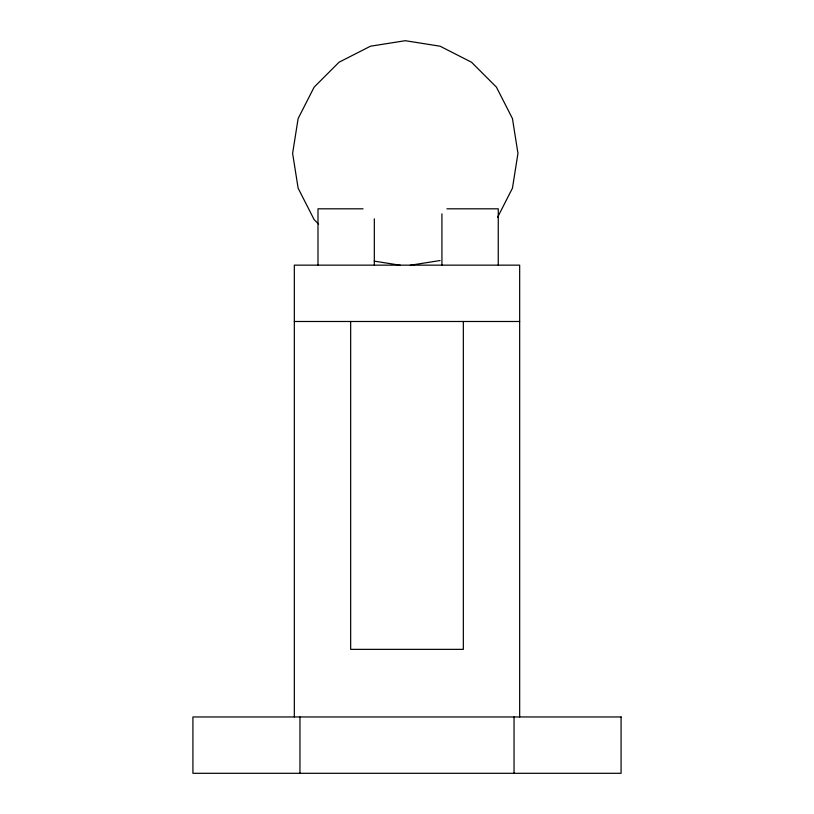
<?xml version="1.0" encoding="UTF-8"?>
<svg xmlns="http://www.w3.org/2000/svg" width="814" height="814" viewBox="0 0 814 814"><rect width="100%" height="100%" fill="white"/><g stroke="black" fill="none" stroke-linecap="round" stroke-linejoin="round"><path stroke-width="1.22" d="M497.578 217.358L512.444 188.187L517.958 153.368L512.444 118.559L496.438 87.149L471.51 62.22L440.099 46.215L405.28 40.7L370.462 46.215L339.051 62.22L314.133 87.149L298.127 118.559L292.613 153.368L298.127 188.187L314.133 219.597L318.579 224.054M410.256 265.252L440.099 260.531M363.054 208.811L317.989 208.811L317.989 265.15M446.937 208.811L498.26 208.811L498.26 265.15M294.332 321.489L519.668 321.489M374.196 261.121L400.305 265.252M519.668 716.961L519.668 265.15L294.332 265.15L294.332 716.961M514.041 716.961L514.041 773.3M463.339 321.489L463.339 649.358L350.661 649.358L350.661 321.489M441.931 213.817L441.931 265.15M374.328 218.824L374.328 265.15M299.959 716.961L299.959 773.3M621.082 716.961L192.918 716.961L192.918 773.3L621.082 773.3L621.082 716.961"/></g></svg>
